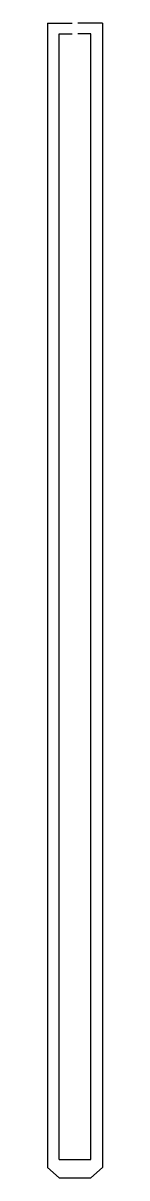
# Model space of a CAD drawing. Header units: metres. Extents: x -104 to 104, y 0 to 4407.
import ezdxf

# ---------------------------------------------------------------- set-up
doc = ezdxf.new("R2010")
doc.units = ezdxf.units.M

# ---------------------------------------------------------------- blocks, each defined once
blk = doc.blocks.new('DI_TRILHO_GUIA_122')
at = {"layer": 'TRILHO', "color": 2}
for p, q in [((-104.5, 4406.65), (-11, 4406.65)), ((-104.5, 4406.65), (-104.5, 70)), ((104.5, 4406.65), (11, 4406.65)), ((104.5, 4406.65), (104.5, 70)), ((-61, 4365.15), (-11, 4365.15)), ((-61, 70), (-61, 4365.15)), ((61, 4365.15), (11, 4365.15)), ((61, 70), (61, 4365.15))]:
    blk.add_line(p, q, dxfattribs=at)
at = {"layer": 'TRILHO', "color": 30, "linetype": 'ByBlock'}
for p, q in [((-104.5, 70), (-104.5, 40)), ((-61, 70), (61, 70)), ((104.5, 70), (104.5, 40)), ((-61, 0), (-104.5, 40)), ((-61, 0), (61, 0)), ((61, 0), (104.5, 40))]:
    blk.add_line(p, q, dxfattribs=at)

msp = doc.modelspace()

# ---------------------------------------------------------------- block references
msp.add_blockref('DI_TRILHO_GUIA_122', (0, 0))

doc.saveas('drawing.dxf')
